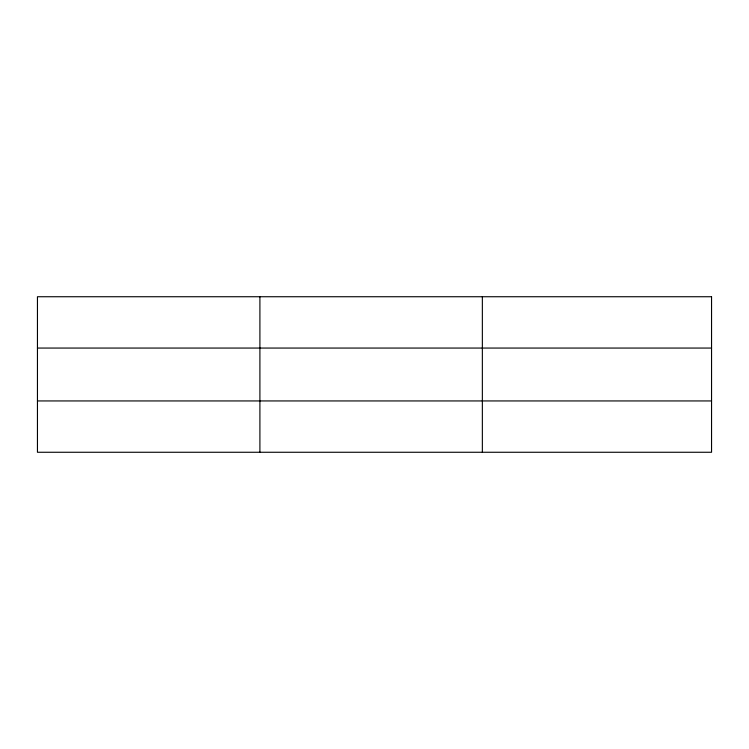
<?xml version="1.0" encoding="UTF-8"?>
<svg xmlns="http://www.w3.org/2000/svg" width="749" height="749" viewBox="0 0 749 749"><rect width="100%" height="100%" fill="white"/><g stroke="black" fill="none" stroke-linecap="round" stroke-linejoin="round"><path stroke-width="1.12" d="M259.903 296.735L259.903 452.265M482.356 296.735L482.356 452.265M37.45 348.06L711.55 348.06M37.45 400.94L711.55 400.94M711.55 296.735L711.55 452.265L37.45 452.265L37.45 296.735L711.55 296.735"/></g></svg>
